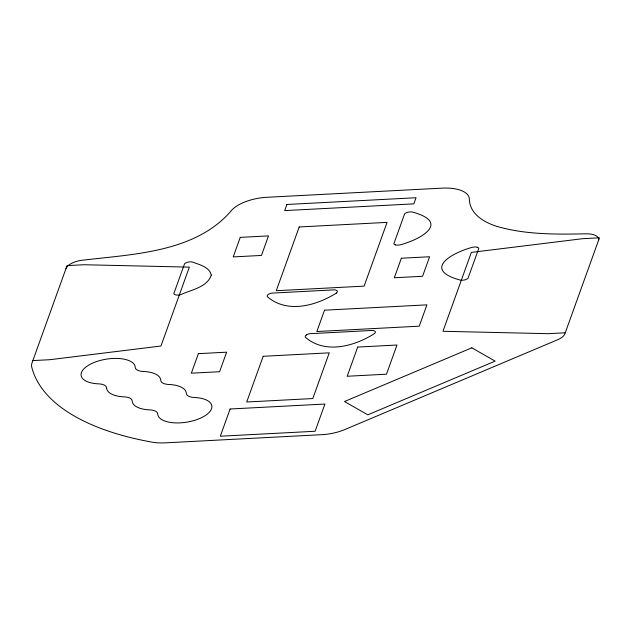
<?xml version="1.0" encoding="UTF-8"?>
<svg xmlns="http://www.w3.org/2000/svg" width="631" height="631" viewBox="0 0 631 631"><rect width="100%" height="100%" fill="white"/><g stroke="black" fill="none" stroke-linecap="round" stroke-linejoin="round"><path stroke-width="0.95" d="M306.366 334.935L308.685 333.902A3.423 1.514 -9.2 0 1 310.105 333.689L372.148 330.447A3.423 1.514 -9.2 0 1 373.465 330.518L375.011 331.22A5.774 2.556 -9.2 0 1 374.357 333.681C354.401 346.245 325.454 354.433 305.507 337.419A5.782 2.563 -9.2 0 1 306.382 334.935M32.851 360.593L49.81 359.709L160.952 346.017L189.355 267.126L84.002 264.736L67.052 265.619L32.015 362.928A33.096 14.663 -9.2 0 0 31.739 367.076A282.499 125.167 -9.2 0 0 152.213 442.173A33.096 14.663 -9.2 0 0 165.141 442.859L321.684 434.68A33.096 14.663 -9.2 0 0 344.991 429.498L557.623 339.762A16.548 7.327 -9.2 0 0 564.871 333.846L599.45 237.824L582.5 238.707L471.357 252.4L442.946 331.291L548.3 333.681L565.25 332.789M395.645 244.962L394.028 244.118A3.423 1.514 -9.2 0 1 393.965 243.487L404.566 214.043A3.423 1.514 -9.2 0 1 405.094 213.381L407.082 212.426A5.774 2.556 -9.2 0 1 412.343 212.04C449.974 222.136 422.194 238.786 400.898 244.67A5.782 2.563 -9.2 0 1 395.661 244.946M477.273 247.218L478.637 247.999A3.423 1.514 -9.2 0 1 478.7 248.638L468.099 278.074A3.423 1.514 -9.2 0 1 467.563 278.736L465.276 279.785A5.782 2.563 -9.2 0 1 460.046 280.03C422.384 269.689 451.181 253.11 472.083 247.368A5.774 2.556 -9.2 0 1 477.273 247.226M66.026 268.475A16.548 7.327 -9.2 0 1 84.223 260.011C134.158 254.119 194.924 252.195 230.615 211.511A33.096 14.663 -9.2 0 1 266.897 197.29L442.102 188.141A33.096 14.663 -9.2 0 1 469.338 199.049C469.685 214.753 485.641 223.24 498.924 226.979C527.122 234.716 556.731 234.401 585.734 233.825A16.548 7.327 -9.2 0 1 598.425 240.671M211.298 275.061C207.252 287.35 191.232 289.763 180.821 294.622A5.782 2.563 -9.2 0 1 175.584 294.898L173.959 294.07A3.423 1.514 -9.2 0 1 173.888 293.439L184.489 263.995A3.423 1.514 -9.2 0 1 185.025 263.332L187.013 262.378A5.774 2.556 -9.2 0 1 192.274 261.991C199.136 264.626 209.413 266.779 211.298 275.061M198.379 353.66L191.343 373.189L219.596 371.714L226.624 352.185L198.379 353.66M240.245 237.374L233.218 256.912L261.463 255.437L268.498 235.899L240.245 237.374M286.908 204.476L284.699 210.604L413.833 203.86L416.042 197.732L286.908 204.476M230.118 408.998L220.314 436.218L315.106 431.265L324.91 404.045L230.118 408.998M299.212 226.963L276.252 290.717L364.111 286.135L387.063 222.38L299.212 226.963M263.174 356.294L246.713 402.002L312.81 398.547L329.264 352.839L263.174 356.294M324.523 310.192L316.841 331.52L419.244 326.18L426.927 304.852L324.523 310.192M357.698 347.074L347.192 376.257L386.472 374.207L396.978 345.023L357.698 347.074M401.355 258.229L394.32 277.758L422.573 276.283L429.601 256.754L401.355 258.229M336.347 293.099C316.36 305.641 287.436 313.859 267.473 296.83A5.782 2.563 -9.2 0 1 268.349 294.354L270.652 293.312A3.423 1.514 -9.2 0 1 272.071 293.099L334.115 289.866A3.423 1.514 -9.2 0 1 335.432 289.937L336.978 290.631A5.774 2.556 -9.2 0 1 336.323 293.099M471.814 347.823L344.487 401.521L367.81 414.827L495.138 361.129L471.814 347.823M106.615 387.915A12.407 5.498 -9.2 0 0 98.641 383.853A27.378 12.131 -9.2 0 1 81.785 371.738A27.378 12.131 -9.2 0 1 111.017 358.589A27.378 12.131 -9.2 0 1 135.231 367.392A12.407 5.498 -9.2 0 0 143.205 371.454A27.378 12.131 -9.2 0 1 160.787 380.406A12.407 5.498 -9.2 0 0 168.761 384.468A27.378 12.131 -9.2 0 1 186.342 393.421A12.407 5.498 -9.2 0 0 194.309 397.483A27.378 12.131 -9.2 0 1 211.172 409.598A27.378 12.131 -9.2 0 1 181.933 422.746A27.378 12.131 -9.2 0 1 157.718 413.944A12.407 5.498 -9.2 0 0 149.744 409.882A27.378 12.131 -9.2 0 1 132.163 400.93A12.407 5.498 -9.2 0 0 124.197 396.867A27.378 12.131 -9.2 0 1 106.615 387.915"/></g></svg>
